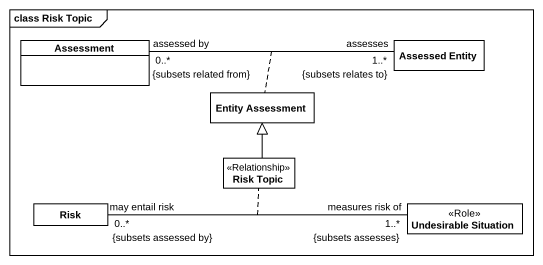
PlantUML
@startuml
mainframe class Risk Topic
hide circle
hide empty members
class Assessment
class "Assessed Entity" as Assessed_Entity
class "Entity Assessment" as Entity_Assessment
class "Risk Topic" as Risk_Topic <<Relationship>>
class Risk
class "Undesirable Situation" as Undesirable_Situation <<Role>>
Assessment "assessed by\n0..*\n{subsets related from}" -right- "assesses\n1..*\n{subsets relates to}" Assessed_Entity
(Assessment, Assessed_Entity) .. Entity_Assessment
Risk_Topic -up-|> Entity_Assessment
Risk "may entail risk\n0..*\n{subsets assessed by}" -right- "measures risk of\n1..*\n{subsets assesses}" Undesirable_Situation
(Risk, Undesirable_Situation) .. Risk_Topic
@enduml
